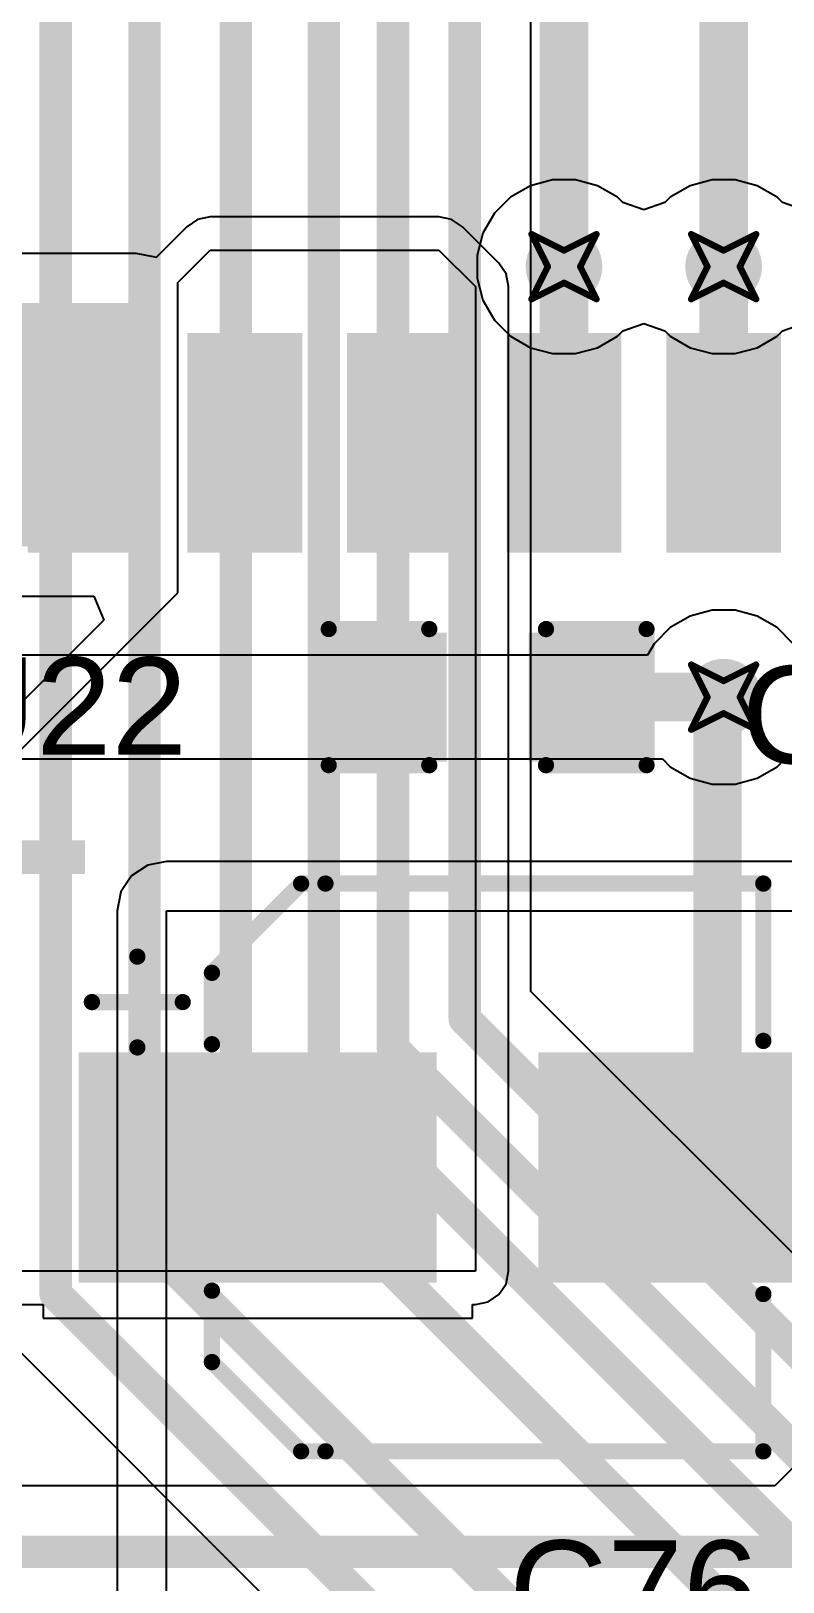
# Model space of a CAD drawing. Header units: inches. Extents: x -36 to 349, y -11 to 240.
# Drawn here: x 26.48 to 32.37, y 47.05 to 59.19 of the extents above; entities that cross this region are included whole.
import ezdxf

# ---------------------------------------------------------------- set-up
doc = ezdxf.new("R2010")
doc.units = ezdxf.units.IN
for name, color, linetype in [('Bottom Layer', 5, 'Continuous'), ('Drill Drawing', 1, 'Continuous'), ('Layer 1', 16, 'Continuous'), ('Layer 2', 76, 'Continuous'), ('Top Layer', 1, 'Continuous'), ('Top Overlay', 2, 'Continuous'), ('Top Paste', 8, 'Continuous'), ('Top Solder', 216, 'Continuous'), ('Via Holes', 16, 'Continuous')]:
    doc.layers.add(name, color=color, linetype=linetype)
doc.styles.add('Arial', font='', dxfattribs={"height": 0.2})
doc.styles.get('Arial').set_extended_font_data('Arial')

# ---------------------------------------------------------------- blocks, each defined once
blk = doc.blocks.new('RVT1E100M0405__31')
at = {"layer": 'Top Layer'}
for points in [[(-3.1, 0.8), (-0.5, 0.8), (-0.5, -0.8), (-3.1, -0.8)], [(0.5, 0.8), (3.1, 0.8), (3.1, -0.8), (0.5, -0.8)]]:
    blk.add_hatch(color=1, dxfattribs=at).paths.add_polyline_path(points)
at = {"layer": 'Top Paste'}
for points in [[(-3.1, 0.8), (-0.5, 0.8), (-0.5, -0.8), (-3.1, -0.8)], [(0.5, 0.8), (3.1, 0.8), (3.1, -0.8), (0.5, -0.8)]]:
    blk.add_hatch(color=8, dxfattribs=at).paths.add_polyline_path(points)
at = {"layer": 'Top Solder'}
for points in [[(-3.202, 0.902), (-0.398, 0.902), (-0.398, -0.902), (-3.202, -0.902)], [(0.398, 0.902), (3.202, 0.902), (3.202, -0.902), (0.398, -0.902)]]:
    blk.add_hatch(color=216, dxfattribs=at).paths.add_polyline_path(points)
at = {"layer": 'Top Overlay'}
for points in [[(-2.159, 1.524, 0.127, 0.127, 0), (-1.46, 2.223, 0.127, 0.127, 0)], [(-1.46, 2.223, 0.127, 0.127, 0), (-1.27, 2.223, 0.127, 0.127, 0)], [(-1.27, 2.223, 0.127, 0.127, 0), (2.159, 2.223, 0.127, 0.127, 0)], [(2.159, 0.991, 0.127, 0.127, 0), (2.159, 2.223, 0.127, 0.127, 0)], [(-2.743, 0.94, 0.127, 0.127, 0), (-2.743, 1.651, 0.127, 0.127, 0)], [(-2.159, 1.524, 0.127, 0.127, 0), (-2.159, 0.965, 0.127, 0.127, 0)], [(-3.099, 1.295, 0.127, 0.127, 0), (-2.388, 1.295, 0.127, 0.127, 0)], [(-2.159, -1.524, 0.127, 0.127, 0), (-2.159, -0.965, 0.127, 0.127, 0)], [(2.159, -2.223, 0.127, 0.127, 0), (2.159, -0.991, 0.127, 0.127, 0)], [(-2.159, -1.524, 0.127, 0.127, 0), (-1.46, -2.223, 0.127, 0.127, 0)], [(-1.46, -2.223, 0.127, 0.127, 0), (-1.27, -2.223, 0.127, 0.127, 0)], [(-1.27, -2.223, 0.127, 0.127, 0), (2.159, -2.223, 0.127, 0.127, 0)]]:
    blk.add_lwpolyline(points, format="xyseb", dxfattribs=at)
for points in [[(-1.492, 2.223, 0.0635, 0.0635, 1), (-1.429, 2.223, 0.0635, 0.0635, 1)], [(-1.492, 2.223, 0.0635, 0.0635, 1), (-1.429, 2.223, 0.0635, 0.0635, 1)], [(-1.302, 2.223, 0.0635, 0.0635, 1), (-1.238, 2.223, 0.0635, 0.0635, 1)], [(-1.302, 2.223, 0.0635, 0.0635, 1), (-1.238, 2.223, 0.0635, 0.0635, 1)], [(2.127, 2.223, 0.0635, 0.0635, 1), (2.191, 2.223, 0.0635, 0.0635, 1)], [(2.127, 2.223, 0.0635, 0.0635, 1), (2.191, 2.223, 0.0635, 0.0635, 1)], [(-2.775, 1.651, 0.0635, 0.0635, 1), (-2.711, 1.651, 0.0635, 0.0635, 1)], [(-2.191, 1.524, 0.0635, 0.0635, 1), (-2.127, 1.524, 0.0635, 0.0635, 1)], [(-2.191, 1.524, 0.0635, 0.0635, 1), (-2.127, 1.524, 0.0635, 0.0635, 1)], [(-3.131, 1.295, 0.0635, 0.0635, 1), (-3.067, 1.295, 0.0635, 0.0635, 1)], [(-2.419, 1.295, 0.0635, 0.0635, 1), (-2.356, 1.295, 0.0635, 0.0635, 1)], [(-2.775, 0.94, 0.0635, 0.0635, 1), (-2.711, 0.94, 0.0635, 0.0635, 1)], [(-2.191, 0.965, 0.0635, 0.0635, 1), (-2.127, 0.965, 0.0635, 0.0635, 1)], [(2.127, 0.991, 0.0635, 0.0635, 1), (2.191, 0.991, 0.0635, 0.0635, 1)], [(-2.191, -0.965, 0.0635, 0.0635, 1), (-2.127, -0.965, 0.0635, 0.0635, 1)], [(2.127, -0.991, 0.0635, 0.0635, 1), (2.191, -0.991, 0.0635, 0.0635, 1)], [(-2.191, -1.524, 0.0635, 0.0635, 1), (-2.127, -1.524, 0.0635, 0.0635, 1)], [(-2.191, -1.524, 0.0635, 0.0635, 1), (-2.127, -1.524, 0.0635, 0.0635, 1)], [(-1.492, -2.223, 0.0635, 0.0635, 1), (-1.429, -2.223, 0.0635, 0.0635, 1)], [(-1.492, -2.223, 0.0635, 0.0635, 1), (-1.429, -2.223, 0.0635, 0.0635, 1)], [(-1.302, -2.223, 0.0635, 0.0635, 1), (-1.238, -2.223, 0.0635, 0.0635, 1)], [(-1.302, -2.223, 0.0635, 0.0635, 1), (-1.238, -2.223, 0.0635, 0.0635, 1)], [(2.127, -2.223, 0.0635, 0.0635, 1), (2.191, -2.223, 0.0635, 0.0635, 1)], [(2.127, -2.223, 0.0635, 0.0635, 1), (2.191, -2.223, 0.0635, 0.0635, 1)]]:
    blk.add_lwpolyline(points, format="xyseb", close=True, dxfattribs=at)
blk = doc.blocks.new('C___0603_32')
at = {"layer": 'Top Layer'}
for points in [[(-0.381, 0.445), (-0.381, -0.445), (-1.143, -0.445), (-1.143, 0.445)], [(1.143, 0.445), (1.143, -0.445), (0.381, -0.445), (0.381, 0.445)]]:
    blk.add_hatch(color=1, dxfattribs=at).paths.add_polyline_path(points)
at = {"layer": 'Top Paste'}
for points in [[(-0.381, 0.445), (-0.381, -0.445), (-1.143, -0.445), (-1.143, 0.445)], [(1.143, 0.445), (1.143, -0.445), (0.381, -0.445), (0.381, 0.445)]]:
    blk.add_hatch(color=8, dxfattribs=at).paths.add_polyline_path(points)
at = {"layer": 'Top Solder'}
for points in [[(-0.321, 0.504), (-0.321, -0.504), (-1.203, -0.504), (-1.203, 0.504)], [(1.203, 0.504), (1.203, -0.504), (0.321, -0.504), (0.321, 0.504)]]:
    blk.add_hatch(color=216, dxfattribs=at).paths.add_polyline_path(points)
at = {"layer": 'Top Overlay'}
for points in [[(-0.457, 0.533, 0.127, 0.127, 0), (-1.245, 0.533, 0.127, 0.127, 0)], [(-1.245, 0.533, 0.127, 0.127, 0), (-1.245, -0.533, 0.127, 0.127, 0)], [(1.245, 0.533, 0.127, 0.127, 0), (0.457, 0.533, 0.127, 0.127, 0)], [(1.245, 0.533, 0.127, 0.127, 0), (1.245, -0.533, 0.127, 0.127, 0)], [(-0.457, -0.533, 0.127, 0.127, 0), (-1.245, -0.533, 0.127, 0.127, 0)], [(1.245, -0.533, 0.127, 0.127, 0), (0.457, -0.533, 0.127, 0.127, 0)]]:
    blk.add_lwpolyline(points, format="xyseb", dxfattribs=at)
for points in [[(-1.276, 0.533, 0.0635, 0.0635, 1), (-1.213, 0.533, 0.0635, 0.0635, 1)], [(-1.276, 0.533, 0.0635, 0.0635, 1), (-1.213, 0.533, 0.0635, 0.0635, 1)], [(-0.489, 0.533, 0.0635, 0.0635, 1), (-0.425, 0.533, 0.0635, 0.0635, 1)], [(0.425, 0.533, 0.0635, 0.0635, 1), (0.489, 0.533, 0.0635, 0.0635, 1)], [(1.213, 0.533, 0.0635, 0.0635, 1), (1.276, 0.533, 0.0635, 0.0635, 1)], [(1.213, 0.533, 0.0635, 0.0635, 1), (1.276, 0.533, 0.0635, 0.0635, 1)], [(-1.276, -0.533, 0.0635, 0.0635, 1), (-1.213, -0.533, 0.0635, 0.0635, 1)], [(-1.276, -0.533, 0.0635, 0.0635, 1), (-1.213, -0.533, 0.0635, 0.0635, 1)], [(-0.489, -0.533, 0.0635, 0.0635, 1), (-0.425, -0.533, 0.0635, 0.0635, 1)], [(0.425, -0.533, 0.0635, 0.0635, 1), (0.489, -0.533, 0.0635, 0.0635, 1)], [(1.213, -0.533, 0.0635, 0.0635, 1), (1.276, -0.533, 0.0635, 0.0635, 1)], [(1.213, -0.533, 0.0635, 0.0635, 1), (1.276, -0.533, 0.0635, 0.0635, 1)]]:
    blk.add_lwpolyline(points, format="xyseb", close=True, dxfattribs=at)
blk = doc.blocks.new('HC_1_25_12PLT_340')
at = {"layer": 'Top Layer'}
for points in [[(1.475, 2.19), (2.275, 2.19), (2.275, 0.57), (1.475, 0.57)], [(2.725, 2.19), (3.525, 2.19), (3.525, 0.57), (2.725, 0.57)], [(3.975, 0.57), (3.975, 2.19), (4.775, 2.19), (4.775, 0.57)], [(5.225, 0.57), (5.225, 2.19), (6.025, 2.19), (6.025, 0.57)], [(6.475, 0.57), (6.475, 2.19), (7.275, 2.19), (7.275, 0.57)]]:
    blk.add_hatch(color=1, dxfattribs=at).paths.add_polyline_path(points)
at = {"layer": 'Top Paste'}
for points in [[(1.475, 2.19), (2.275, 2.19), (2.275, 0.57), (1.475, 0.57)], [(2.725, 2.19), (3.525, 2.19), (3.525, 0.57), (2.725, 0.57)], [(3.975, 0.57), (3.975, 2.19), (4.775, 2.19), (4.775, 0.57)], [(5.225, 0.57), (5.225, 2.19), (6.025, 2.19), (6.025, 0.57)], [(6.475, 0.57), (6.475, 2.19), (7.275, 2.19), (7.275, 0.57)]]:
    blk.add_hatch(color=8, dxfattribs=at).paths.add_polyline_path(points)
at = {"layer": 'Top Solder'}
for points in [[(1.425, 2.24), (2.325, 2.24), (2.325, 0.52), (1.425, 0.52)], [(2.675, 2.24), (3.575, 2.24), (3.575, 0.52), (2.675, 0.52)], [(3.925, 0.52), (3.925, 2.24), (4.825, 2.24), (4.825, 0.52)], [(5.175, 0.52), (5.175, 2.24), (6.075, 2.24), (6.075, 0.52)], [(6.425, 0.52), (6.425, 2.24), (7.325, 2.24), (7.325, 0.52)]]:
    blk.add_hatch(color=216, dxfattribs=at).paths.add_polyline_path(points)

msp = doc.modelspace()

# ---------------------------------------------------------------- hatches: boundary and pattern name
at = {"layer": 'Bottom Layer'}
h = msp.add_hatch(color=5, dxfattribs=at)
edge = h.paths.add_edge_path()
edge.add_arc((30.655, 57.346), 0.3, 0, 360)
h = msp.add_hatch(color=5, dxfattribs=at)
edge = h.paths.add_edge_path()
edge.add_arc((31.905, 57.346), 0.3, 0, 360)
h = msp.add_hatch(color=5, dxfattribs=at)
edge = h.paths.add_edge_path()
edge.add_arc((31.905, 53.975), 0.3, 0, 360)
at = {"layer": 'Layer 1'}
h = msp.add_hatch(color=16, dxfattribs=at)
edge = h.paths.add_edge_path()
edge.add_arc((30.655, 57.346), 0.3, 0, 360)
h = msp.add_hatch(color=16, dxfattribs=at)
edge = h.paths.add_edge_path()
edge.add_arc((31.905, 57.346), 0.3, 0, 360)
h = msp.add_hatch(color=16, dxfattribs=at)
edge = h.paths.add_edge_path()
edge.add_arc((31.905, 53.975), 0.3, 0, 360)
at = {"layer": 'Layer 2'}
h = msp.add_hatch(color=76, dxfattribs=at)
edge = h.paths.add_edge_path()
edge.add_arc((30.655, 57.346), 0.3, 0, 360)
h = msp.add_hatch(color=76, dxfattribs=at)
edge = h.paths.add_edge_path()
edge.add_arc((31.905, 57.346), 0.3, 0, 360)
h = msp.add_hatch(color=76, dxfattribs=at)
edge = h.paths.add_edge_path()
edge.add_arc((31.905, 53.975), 0.3, 0, 360)
at = {"layer": 'Top Layer'}
h = msp.add_hatch(color=1, dxfattribs=at)
edge = h.paths.add_edge_path()
edge.add_arc((30.655, 57.346), 0.3, 0, 360)
h = msp.add_hatch(color=1, dxfattribs=at)
edge = h.paths.add_edge_path()
edge.add_arc((31.905, 57.346), 0.3, 0, 360)
for points in [[(23.405, 55.156), (27.305, 55.156), (27.305, 57.061), (23.405, 57.061)], [(23.07, 52.589), (26.905, 52.589), (26.905, 52.855), (23.07, 52.855)]]:
    msp.add_hatch(color=1, dxfattribs=at).paths.add_polyline_path(points)
h = msp.add_hatch(color=1, dxfattribs=at)
edge = h.paths.add_edge_path()
edge.add_arc((31.905, 53.975), 0.3, 0, 360)
at = {"layer": 'Via Holes'}
h = msp.add_hatch(color=7, dxfattribs=at)
edge = h.paths.add_edge_path()
edge.add_arc((30.655, 57.346), 0.15, 0, 360)
h = msp.add_hatch(color=7, dxfattribs=at)
edge = h.paths.add_edge_path()
edge.add_arc((31.905, 57.346), 0.15, 0, 360)
h = msp.add_hatch(color=7, dxfattribs=at)
edge = h.paths.add_edge_path()
edge.add_arc((31.905, 53.975), 0.15, 0, 360)

# ---------------------------------------------------------------- linework, layer by layer
at = {"layer": 'Bottom Layer'}
for p, q in [((30.395, 51.671), (30.395, 74.526)), ((33.704, 48.362), (30.395, 51.671)), ((26.307, 48.937), (31.582, 43.662))]:
    msp.add_line(p, q, dxfattribs=at)
for points in [[(26.674, 49.303, 0.254, 0.254, 0), (26.674, 89.292, 0.254, 0.254, 0)], [(27.37, 49.736, 0.254, 0.254, 0), (27.37, 88.888, 0.254, 0.254, 0)], [(28.086, 50.714, 0.254, 0.254, 0), (28.086, 75.482, 0.254, 0.254, 0)], [(28.775, 51, 0.254, 0.254, 0), (28.775, 75.197, 0.254, 0.254, 0)], [(29.316, 51.224, 0.254, 0.254, 0), (29.316, 74.973, 0.254, 0.254, 0)], [(29.877, 51.456, 0.254, 0.254, 0), (29.877, 74.74, 0.254, 0.254, 0)], [(29.877, 51.456, 0.254, 0.254, 0), (33.49, 47.844, 0.254, 0.254, 0)], [(29.316, 51.224, 0.254, 0.254, 0), (33.348, 47.192, 0.254, 0.254, 0)], [(28.775, 51, 0.254, 0.254, 0), (33.121, 46.653, 0.254, 0.254, 0)], [(28.086, 50.714, 0.254, 0.254, 0), (32.81, 45.989, 0.254, 0.254, 0)], [(27.37, 49.736, 0.254, 0.254, 0), (32.308, 44.798, 0.254, 0.254, 0)], [(26.674, 49.303, 0.254, 0.254, 0), (31.949, 44.028, 0.254, 0.254, 0)]]:
    msp.add_lwpolyline(points, format="xyseb", dxfattribs=at)
for points in [[(29.814, 51.456, 0.127, 0.127, 1), (29.941, 51.456, 0.127, 0.127, 1)], [(29.814, 51.456, 0.127, 0.127, 1), (29.941, 51.456, 0.127, 0.127, 1)], [(29.252, 51.224, 0.127, 0.127, 1), (29.379, 51.224, 0.127, 0.127, 1)], [(29.252, 51.224, 0.127, 0.127, 1), (29.379, 51.224, 0.127, 0.127, 1)], [(28.711, 51, 0.127, 0.127, 1), (28.838, 51, 0.127, 0.127, 1)], [(28.711, 51, 0.127, 0.127, 1), (28.838, 51, 0.127, 0.127, 1)], [(28.022, 50.714, 0.127, 0.127, 1), (28.149, 50.714, 0.127, 0.127, 1)], [(28.022, 50.714, 0.127, 0.127, 1), (28.149, 50.714, 0.127, 0.127, 1)], [(27.307, 49.736, 0.127, 0.127, 1), (27.434, 49.736, 0.127, 0.127, 1)], [(27.307, 49.736, 0.127, 0.127, 1), (27.434, 49.736, 0.127, 0.127, 1)], [(26.61, 49.303, 0.127, 0.127, 1), (26.737, 49.303, 0.127, 0.127, 1)], [(26.61, 49.303, 0.127, 0.127, 1), (26.737, 49.303, 0.127, 0.127, 1)]]:
    msp.add_lwpolyline(points, format="xyseb", close=True, dxfattribs=at)
at = {"layer": 'Drill Drawing'}
for points in [[(30.401, 57.6, 0.0508, 0.0508, 0), (30.655, 57.473, 0.0508, 0.0508, 0)], [(30.401, 57.6, 0.0508, 0.0508, 0), (30.528, 57.346, 0.0508, 0.0508, 0)], [(30.655, 57.473, 0.0508, 0.0508, 0), (30.909, 57.6, 0.0508, 0.0508, 0)], [(30.782, 57.346, 0.0508, 0.0508, 0), (30.909, 57.6, 0.0508, 0.0508, 0)], [(31.651, 57.6, 0.0508, 0.0508, 0), (31.905, 57.473, 0.0508, 0.0508, 0)], [(31.651, 57.6, 0.0508, 0.0508, 0), (31.778, 57.346, 0.0508, 0.0508, 0)], [(31.905, 57.473, 0.0508, 0.0508, 0), (32.159, 57.6, 0.0508, 0.0508, 0)], [(32.032, 57.346, 0.0508, 0.0508, 0), (32.159, 57.6, 0.0508, 0.0508, 0)], [(30.401, 57.092, 0.0508, 0.0508, 0), (30.528, 57.346, 0.0508, 0.0508, 0)], [(30.782, 57.346, 0.0508, 0.0508, 0), (30.909, 57.092, 0.0508, 0.0508, 0)], [(31.651, 57.092, 0.0508, 0.0508, 0), (31.778, 57.346, 0.0508, 0.0508, 0)], [(32.032, 57.346, 0.0508, 0.0508, 0), (32.159, 57.092, 0.0508, 0.0508, 0)], [(30.401, 57.092, 0.0508, 0.0508, 0), (30.655, 57.219, 0.0508, 0.0508, 0)], [(30.655, 57.219, 0.0508, 0.0508, 0), (30.909, 57.092, 0.0508, 0.0508, 0)], [(31.651, 57.092, 0.0508, 0.0508, 0), (31.905, 57.219, 0.0508, 0.0508, 0)], [(31.905, 57.219, 0.0508, 0.0508, 0), (32.159, 57.092, 0.0508, 0.0508, 0)], [(31.651, 54.229, 0.0508, 0.0508, 0), (31.905, 54.102, 0.0508, 0.0508, 0)], [(31.651, 54.229, 0.0508, 0.0508, 0), (31.778, 53.975, 0.0508, 0.0508, 0)], [(31.905, 54.102, 0.0508, 0.0508, 0), (32.159, 54.229, 0.0508, 0.0508, 0)], [(32.032, 53.975, 0.0508, 0.0508, 0), (32.159, 54.229, 0.0508, 0.0508, 0)], [(31.651, 53.721, 0.0508, 0.0508, 0), (31.778, 53.975, 0.0508, 0.0508, 0)], [(32.032, 53.975, 0.0508, 0.0508, 0), (32.159, 53.721, 0.0508, 0.0508, 0)], [(31.651, 53.721, 0.0508, 0.0508, 0), (31.905, 53.848, 0.0508, 0.0508, 0)], [(31.905, 53.848, 0.0508, 0.0508, 0), (32.159, 53.721, 0.0508, 0.0508, 0)]]:
    msp.add_lwpolyline(points, format="xyseb", dxfattribs=at)
for points in [[(30.388, 57.6, 0.0254, 0.0254, 1), (30.414, 57.6, 0.0254, 0.0254, 1)], [(30.388, 57.6, 0.0254, 0.0254, 1), (30.414, 57.6, 0.0254, 0.0254, 1)], [(30.896, 57.6, 0.0254, 0.0254, 1), (30.922, 57.6, 0.0254, 0.0254, 1)], [(30.896, 57.6, 0.0254, 0.0254, 1), (30.922, 57.6, 0.0254, 0.0254, 1)], [(31.638, 57.6, 0.0254, 0.0254, 1), (31.664, 57.6, 0.0254, 0.0254, 1)], [(31.638, 57.6, 0.0254, 0.0254, 1), (31.664, 57.6, 0.0254, 0.0254, 1)], [(32.146, 57.6, 0.0254, 0.0254, 1), (32.172, 57.6, 0.0254, 0.0254, 1)], [(32.146, 57.6, 0.0254, 0.0254, 1), (32.172, 57.6, 0.0254, 0.0254, 1)], [(30.642, 57.473, 0.0254, 0.0254, 1), (30.668, 57.473, 0.0254, 0.0254, 1)], [(30.642, 57.473, 0.0254, 0.0254, 1), (30.668, 57.473, 0.0254, 0.0254, 1)], [(31.892, 57.473, 0.0254, 0.0254, 1), (31.918, 57.473, 0.0254, 0.0254, 1)], [(31.892, 57.473, 0.0254, 0.0254, 1), (31.918, 57.473, 0.0254, 0.0254, 1)], [(30.515, 57.346, 0.0254, 0.0254, 1), (30.541, 57.346, 0.0254, 0.0254, 1)], [(30.515, 57.346, 0.0254, 0.0254, 1), (30.541, 57.346, 0.0254, 0.0254, 1)], [(30.769, 57.346, 0.0254, 0.0254, 1), (30.795, 57.346, 0.0254, 0.0254, 1)], [(30.769, 57.346, 0.0254, 0.0254, 1), (30.795, 57.346, 0.0254, 0.0254, 1)], [(31.765, 57.346, 0.0254, 0.0254, 1), (31.791, 57.346, 0.0254, 0.0254, 1)], [(31.765, 57.346, 0.0254, 0.0254, 1), (31.791, 57.346, 0.0254, 0.0254, 1)], [(32.019, 57.346, 0.0254, 0.0254, 1), (32.045, 57.346, 0.0254, 0.0254, 1)], [(32.019, 57.346, 0.0254, 0.0254, 1), (32.045, 57.346, 0.0254, 0.0254, 1)], [(30.642, 57.219, 0.0254, 0.0254, 1), (30.668, 57.219, 0.0254, 0.0254, 1)], [(30.642, 57.219, 0.0254, 0.0254, 1), (30.668, 57.219, 0.0254, 0.0254, 1)], [(31.892, 57.219, 0.0254, 0.0254, 1), (31.918, 57.219, 0.0254, 0.0254, 1)], [(31.892, 57.219, 0.0254, 0.0254, 1), (31.918, 57.219, 0.0254, 0.0254, 1)], [(30.388, 57.092, 0.0254, 0.0254, 1), (30.414, 57.092, 0.0254, 0.0254, 1)], [(30.388, 57.092, 0.0254, 0.0254, 1), (30.414, 57.092, 0.0254, 0.0254, 1)], [(30.896, 57.092, 0.0254, 0.0254, 1), (30.922, 57.092, 0.0254, 0.0254, 1)], [(30.896, 57.092, 0.0254, 0.0254, 1), (30.922, 57.092, 0.0254, 0.0254, 1)], [(31.638, 57.092, 0.0254, 0.0254, 1), (31.664, 57.092, 0.0254, 0.0254, 1)], [(31.638, 57.092, 0.0254, 0.0254, 1), (31.664, 57.092, 0.0254, 0.0254, 1)], [(32.146, 57.092, 0.0254, 0.0254, 1), (32.172, 57.092, 0.0254, 0.0254, 1)], [(32.146, 57.092, 0.0254, 0.0254, 1), (32.172, 57.092, 0.0254, 0.0254, 1)], [(31.638, 54.229, 0.0254, 0.0254, 1), (31.664, 54.229, 0.0254, 0.0254, 1)], [(31.638, 54.229, 0.0254, 0.0254, 1), (31.664, 54.229, 0.0254, 0.0254, 1)], [(32.146, 54.229, 0.0254, 0.0254, 1), (32.172, 54.229, 0.0254, 0.0254, 1)], [(32.146, 54.229, 0.0254, 0.0254, 1), (32.172, 54.229, 0.0254, 0.0254, 1)], [(31.892, 54.102, 0.0254, 0.0254, 1), (31.918, 54.102, 0.0254, 0.0254, 1)], [(31.892, 54.102, 0.0254, 0.0254, 1), (31.918, 54.102, 0.0254, 0.0254, 1)], [(31.765, 53.975, 0.0254, 0.0254, 1), (31.791, 53.975, 0.0254, 0.0254, 1)], [(31.765, 53.975, 0.0254, 0.0254, 1), (31.791, 53.975, 0.0254, 0.0254, 1)], [(32.019, 53.975, 0.0254, 0.0254, 1), (32.045, 53.975, 0.0254, 0.0254, 1)], [(32.019, 53.975, 0.0254, 0.0254, 1), (32.045, 53.975, 0.0254, 0.0254, 1)], [(31.892, 53.848, 0.0254, 0.0254, 1), (31.918, 53.848, 0.0254, 0.0254, 1)], [(31.892, 53.848, 0.0254, 0.0254, 1), (31.918, 53.848, 0.0254, 0.0254, 1)], [(31.638, 53.721, 0.0254, 0.0254, 1), (31.664, 53.721, 0.0254, 0.0254, 1)], [(31.638, 53.721, 0.0254, 0.0254, 1), (31.664, 53.721, 0.0254, 0.0254, 1)], [(32.146, 53.721, 0.0254, 0.0254, 1), (32.172, 53.721, 0.0254, 0.0254, 1)], [(32.146, 53.721, 0.0254, 0.0254, 1), (32.172, 53.721, 0.0254, 0.0254, 1)]]:
    msp.add_lwpolyline(points, format="xyseb", close=True, dxfattribs=at)
at = {"layer": 'Layer 1'}
for p, q in [((27.395, 52.66), (27.269, 52.576)), ((27.543, 52.689), (27.395, 52.66)), ((55.481, 52.689), (27.543, 52.689)), ((27.269, 52.576), (27.184, 52.45)), ((27.184, 52.45), (27.155, 52.301)), ((27.155, 52.301), (27.155, 26.746)), ((27.543, 26.746), (27.543, 52.301)), ((27.543, 52.301), (55.481, 52.301))]:
    msp.add_line(p, q, dxfattribs=at)
at = {"layer": 'Layer 2'}
for p, q in [((30.392, 57.98), (30.237, 57.891)), ((30.565, 58.027), (30.392, 57.98)), ((30.745, 58.027), (30.565, 58.027)), ((30.918, 57.98), (30.745, 58.027)), ((31.073, 57.891), (30.918, 57.98)), ((31.642, 57.98), (31.487, 57.891)), ((31.815, 58.027), (31.642, 57.98)), ((31.995, 58.027), (31.815, 58.027)), ((32.168, 57.98), (31.995, 58.027)), ((32.323, 57.891), (32.168, 57.98)), ((30.237, 57.891), (30.11, 57.764)), ((31.116, 57.848), (31.073, 57.891)), ((31.28, 57.792), (31.116, 57.848)), ((31.444, 57.848), (31.28, 57.792)), ((31.487, 57.891), (31.444, 57.848)), ((32.366, 57.848), (32.323, 57.891)), ((32.53, 57.792), (32.366, 57.848)), ((30.11, 57.764), (30.02, 57.609)), ((30.02, 57.609), (29.974, 57.435)), ((29.974, 57.435), (29.974, 57.256)), ((29.974, 57.256), (30.02, 57.083)), ((30.02, 57.083), (30.11, 56.928)), ((30.11, 56.928), (30.237, 56.801)), ((31.073, 56.801), (31.116, 56.843)), ((31.116, 56.843), (31.28, 56.9)), ((31.28, 56.9), (31.444, 56.843)), ((31.444, 56.843), (31.487, 56.801)), ((32.323, 56.801), (32.366, 56.843)), ((32.366, 56.843), (32.53, 56.9)), ((30.237, 56.801), (30.392, 56.711)), ((30.918, 56.711), (31.073, 56.801)), ((31.487, 56.801), (31.642, 56.711)), ((32.168, 56.711), (32.323, 56.801)), ((30.392, 56.711), (30.565, 56.665)), ((30.565, 56.665), (30.745, 56.665)), ((30.745, 56.665), (30.918, 56.711)), ((31.642, 56.711), (31.815, 56.665)), ((31.815, 56.665), (31.995, 56.665)), ((31.995, 56.665), (32.168, 56.711)), ((31.815, 54.656), (31.642, 54.61)), ((31.995, 54.656), (31.815, 54.656)), ((32.168, 54.61), (31.995, 54.656)), ((31.642, 54.61), (31.487, 54.52)), ((32.323, 54.52), (32.168, 54.61)), ((31.487, 54.52), (31.36, 54.393)), ((32.45, 54.393), (32.323, 54.52)), ((31.309, 54.305), (24.045, 54.305)), ((31.36, 54.393), (31.309, 54.305)), ((23.783, 53.492), (31.425, 53.492)), ((31.425, 53.492), (31.487, 53.43)), ((32.323, 53.43), (32.385, 53.492)), ((31.487, 53.43), (31.642, 53.34)), ((31.642, 53.34), (31.815, 53.294)), ((31.995, 53.294), (32.168, 53.34)), ((32.168, 53.34), (32.323, 53.43)), ((31.815, 53.294), (31.995, 53.294))]:
    msp.add_line(p, q, dxfattribs=at)
at = {"layer": 'Top Layer'}
for p, q in [((27.786, 57.715), (27.702, 57.659)), ((27.885, 57.735), (27.786, 57.715)), ((29.676, 57.735), (27.885, 57.735)), ((29.775, 57.715), (29.676, 57.735)), ((29.859, 57.659), (29.775, 57.715)), ((27.702, 57.659), (27.459, 57.416)), ((30.145, 57.374), (29.859, 57.659)), ((27.305, 57.45), (23.405, 57.45)), ((27.454, 57.42), (27.305, 57.45)), ((27.631, 57.221), (27.885, 57.476)), ((27.885, 57.476), (29.676, 57.476)), ((29.676, 57.476), (29.961, 57.191)), ((27.459, 57.416), (27.454, 57.42)), ((30.201, 57.29), (30.145, 57.374)), ((27.631, 54.793), (27.631, 57.221)), ((30.22, 57.191), (30.201, 57.29)), ((29.961, 57.191), (29.961, 49.479)), ((30.22, 49.479), (30.22, 57.191)), ((25.718, 52.881), (27.631, 54.793)), ((23.405, 54.767), (26.973, 54.767)), ((26.973, 54.767), (27.051, 54.579)), ((27.051, 54.579), (25.794, 53.323)), ((39.078, 54.572), (32.306, 47.799)), ((29.961, 49.479), (26.4, 49.479)), ((30.201, 49.38), (30.22, 49.479)), ((30.145, 49.296), (30.201, 49.38)), ((26.4, 49.22), (26.576, 49.22)), ((26.576, 49.22), (26.576, 49.111)), ((29.938, 49.111), (29.938, 49.22)), ((29.938, 49.22), (29.961, 49.22)), ((29.961, 49.22), (30.061, 49.24)), ((30.061, 49.24), (30.145, 49.296)), ((26.576, 49.111), (29.938, 49.111)), ((32.306, 47.799), (24.583, 47.799))]:
    msp.add_line(p, q, dxfattribs=at)
for points in [[(30.655, 57.346, 0.381, 0.381, 0), (30.655, 59.43, 0.381, 0.381, 0)], [(31.905, 57.346, 0.381, 0.381, 0), (31.905, 59.43, 0.381, 0.381, 0)], [(30.655, 55.966, 0.381, 0.381, 0), (30.655, 57.346, 0.381, 0.381, 0)], [(31.905, 55.966, 0.381, 0.381, 0), (31.905, 57.346, 0.381, 0.381, 0)], [(30.819, 53.975, 0.381, 0.381, 0), (31.905, 53.975, 0.381, 0.381, 0)], [(31.857, 53.927, 0.381, 0.381, -0.414214), (31.905, 53.975, 0.381, 0.381, 0)], [(31.857, 50.292, 0.381, 0.381, 0), (31.857, 53.927, 0.381, 0.381, 0)], [(24.368, 47.282, 0.254, 0.254, 0), (32.52, 47.282, 0.254, 0.254, 0)]]:
    msp.add_lwpolyline(points, format="xyseb", dxfattribs=at)
for points in [[(30.56, 57.346, 0.191, 0.191, 1), (30.75, 57.346, 0.191, 0.191, 1)], [(30.56, 57.346, 0.191, 0.191, 1), (30.75, 57.346, 0.191, 0.191, 1)], [(31.81, 57.346, 0.191, 0.191, 1), (32, 57.346, 0.191, 0.191, 1)], [(31.81, 57.346, 0.191, 0.191, 1), (32, 57.346, 0.191, 0.191, 1)], [(30.56, 55.966, 0.191, 0.191, 1), (30.75, 55.966, 0.191, 0.191, 1)], [(31.81, 55.966, 0.191, 0.191, 1), (32, 55.966, 0.191, 0.191, 1)], [(30.724, 53.975, 0.191, 0.191, 1), (30.914, 53.975, 0.191, 0.191, 1)], [(31.762, 53.927, 0.191, 0.191, 1), (31.952, 53.927, 0.191, 0.191, 1)], [(31.762, 53.927, 0.191, 0.191, 1), (31.952, 53.927, 0.191, 0.191, 1)], [(31.81, 53.975, 0.191, 0.191, 1), (32, 53.975, 0.191, 0.191, 1)], [(31.81, 53.975, 0.191, 0.191, 1), (32, 53.975, 0.191, 0.191, 1)], [(31.762, 50.292, 0.191, 0.191, 1), (31.952, 50.292, 0.191, 0.191, 1)]]:
    msp.add_lwpolyline(points, format="xyseb", close=True, dxfattribs=at)

# ---------------------------------------------------------------- block references
at = {"rotation": 180}
for name, p in [('HC_1_25_12PLT_340', (33.78, 57.346)), ('C___0603_32', (30.057, 53.975))]:
    msp.add_blockref(name, p, dxfattribs=at)
msp.add_blockref('RVT1E100M0405__31', (30.057, 50.292))

# ---------------------------------------------------------------- texts
at = {"layer": 'Top Overlay', "style": 'Arial'}
for s, p in [('U22', (25.752, 53.524)), ('C69', (32.044, 53.457)), ('C76', (30.226, 46.609))]:
    msp.add_text(s, height=0.762, dxfattribs=at).set_placement(p)

doc.saveas('drawing.dxf')
